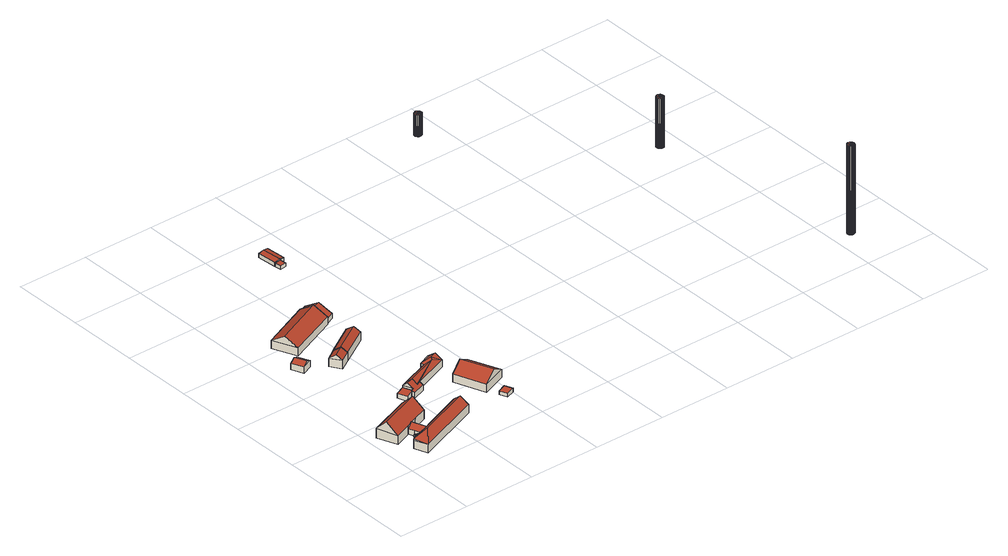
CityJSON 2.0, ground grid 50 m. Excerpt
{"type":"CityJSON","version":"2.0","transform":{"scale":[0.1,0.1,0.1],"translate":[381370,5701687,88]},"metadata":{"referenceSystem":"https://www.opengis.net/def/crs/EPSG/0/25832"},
"CityObjects":{
"building1":{"type":"Building","attributes":{"Gemeindeschluessel":"05954036","Geometrietyp2DReferenz":"3000","function":"31001_1010","roofType":"5000","measuredHeight":13.38},"address":[{"country":"Germany","locality":"Witten","thoroughfareNumber":"9","thoroughfareName":"Kleinherbeder Straße"}],"geometry":[{"type":"Solid","lod":"2","boundaries":[[[[0,1,2,3]],[[4,5,1,0]],[[6,7,5,4]],[[8,9,7,6]],[[10,11,9,8]],[[3,2,11,10]],[[12,0,3,13]],[[4,12,13,10,8,6]],[[10,13,3]],[[0,12,4]],[[1,5,7,9,11,2]]]],"semantics":{"surfaces":[{"type":"WallSurface"},{"type":"RoofSurface"},{"type":"GroundSurface"}],"values":[[0,0,0,0,0,0,1,1,0,0,2]]}}]},
"building2":{"type":"Building","attributes":{"Gemeindeschluessel":"05954036","Geometrietyp2DReferenz":"3000","function":"31001_2720"},"children":["building2-1","building2-2","building2-3"]},
"building2-1":{"type":"BuildingPart","attributes":{"roofType":"2100","measuredHeight":5.03},"parents":["building2"],"geometry":[{"type":"Solid","lod":"2","boundaries":[[[[14,15,16,17]],[[18,19,15,14]],[[20,21,19,18]],[[22,23,21,20]],[[18,14,17,24,25,22,20]],[[26,16,15,19,21,23]],[[25,24,27]],[[23,22,25,27,26]],[[26,27,24,17,16]]]],"semantics":{"surfaces":[{"type":"WallSurface"},{"type":"RoofSurface"},{"type":"GroundSurface"},{"type":"ClosureSurface"}],"values":[[0,0,0,0,1,2,0,3,3]]}}]},
"building2-2":{"type":"BuildingPart","attributes":{"roofType":"5000","measuredHeight":10.23},"parents":["building2"],"geometry":[{"type":"Solid","lod":"2","boundaries":[[[[28,29,30,31]],[[32,16,29,28]],[[17,16,32]],[[33,34,35]],[[36,37,33,35]],[[38,39,37,36]],[[31,30,39,38]],[[31,40,41]],[[38,42,40,31]],[[41,40,42,43,44,45,46]],[[44,43,36,35]],[[43,42,38,36]],[[41,46,32,28]],[[41,28,31]],[[29,16,26,47,33,37,39,30]],[[24,17,32,48,27]],[[49,35,34]],[[16,17,24,27,26]],[[47,50,49,34,33]],[[26,27,48,50,47]],[[35,49,45,44]],[[48,32,46,45]],[[49,50,45]],[[50,48,45]]]],"semantics":{"surfaces":[{"type":"WallSurface"},{"type":"RoofSurface"},{"type":"GroundSurface"},{"type":"ClosureSurface"}],"values":[[0,0,0,0,0,0,0,1,1,1,0,0,0,0,2,0,0,3,3,3,0,0,3,3]]}}]},
"building2-3":{"type":"BuildingPart","attributes":{"roofType":"3100","measuredHeight":6.72},"parents":["building2"],"geometry":[{"type":"Solid","lod":"2","boundaries":[[[[51,52,53,54]],[[55,56,52,51]],[[57,58,56,55]],[[59,60,58,57]],[[34,33,60,59]],[[54,53,23,22,61]],[[49,34,59,57,55,51,45]],[[54,61,25,27,48,45,51]],[[52,56,58,60,33,47,26,23,53]],[[33,34,49,50,47]],[[49,45,50]],[[50,48,27,26,47]],[[50,45,48]],[[25,61,22]],[[26,27,25,22,23]]]],"semantics":{"surfaces":[{"type":"WallSurface"},{"type":"RoofSurface"},{"type":"GroundSurface"},{"type":"ClosureSurface"}],"values":[[0,0,0,0,0,0,1,1,2,3,3,3,3,0,3]]}}]},
"building3":{"type":"Building","attributes":{"Gemeindeschluessel":"05954036","Geometrietyp2DReferenz":"3000","function":"31001_1100","roofType":"3100","measuredHeight":6.27},"geometry":[{"type":"Solid","lod":"2","boundaries":[[[[62,63,64,65]],[[66,67,63,62]],[[68,69,67,66]],[[65,64,69,68]],[[62,70,66]],[[68,71,65]],[[65,71,70,62]],[[66,70,71,68]],[[63,67,69,64]]]],"semantics":{"surfaces":[{"type":"WallSurface"},{"type":"RoofSurface"},{"type":"GroundSurface"}],"values":[[0,0,0,0,0,0,1,1,2]]}}]},
"building4":{"type":"Building","attributes":{"Gemeindeschluessel":"05954036","Geometrietyp2DReferenz":"3000","function":"31001_2460","roofType":"2100","measuredHeight":3.76},"geometry":[{"type":"Solid","lod":"2","boundaries":[[[[72,73,74,75]],[[76,77,73,72]],[[78,79,77,76]],[[80,81,79,78]],[[75,74,81,80]],[[78,76,72,75,80]],[[73,77,79,81,74]]]],"semantics":{"surfaces":[{"type":"WallSurface"},{"type":"RoofSurface"},{"type":"GroundSurface"}],"values":[[0,0,0,0,0,1,2]]}}]},
"building5":{"type":"Building","attributes":{"Gemeindeschluessel":"05954036","Geometrietyp2DReferenz":"3000","function":"31001_2720","roofType":"5000","measuredHeight":7.83},"geometry":[{"type":"Solid","lod":"2","boundaries":[[[[82,83,84,85]],[[86,87,83,82]],[[88,89,87,86]],[[90,91,89,88]],[[92,93,91,90]],[[94,95,93,92]],[[96,97,95,94]],[[85,84,97,96]],[[88,86,98,99,96,94,92,90]],[[98,82,85,99]],[[82,98,86]],[[96,99,85]],[[83,87,89,91,93,95,97,84]]]],"semantics":{"surfaces":[{"type":"WallSurface"},{"type":"RoofSurface"},{"type":"GroundSurface"}],"values":[[0,0,0,0,0,0,0,0,1,1,0,0,2]]}}]},
"building6":{"type":"Building","attributes":{"Gemeindeschluessel":"05954036","Geometrietyp2DReferenz":"3000","function":"31001_2460","roofType":"3100","measuredHeight":9.09},"geometry":[{"type":"Solid","lod":"2","boundaries":[[[[100,101,102,103]],[[104,105,101,100]],[[106,107,105,104]],[[103,102,107,106]],[[100,108,104]],[[106,109,103]],[[103,109,108,100]],[[104,108,109,106]],[[101,105,107,102]]]],"semantics":{"surfaces":[{"type":"WallSurface"},{"type":"RoofSurface"},{"type":"GroundSurface"}],"values":[[0,0,0,0,0,0,1,1,2]]}}]},
"building7":{"type":"Building","attributes":{"Gemeindeschluessel":"05954036","Geometrietyp2DReferenz":"3000","function":"31001_2720","roofType":"5000","measuredHeight":8.57},"geometry":[{"type":"Solid","lod":"2","boundaries":[[[[110,111,112,113]],[[114,115,111,110]],[[116,117,115,114]],[[118,89,117,116]],[[119,87,89,118]],[[120,83,87,119]],[[113,112,83,120]],[[121,122,116]],[[116,122,123]],[[118,116,123]],[[119,118,123]],[[119,123,98]],[[114,110,122,121]],[[122,110,113,123]],[[120,98,123,113]],[[121,116,114]],[[98,120,119]],[[111,115,117,89,87,83,112]]]],"semantics":{"surfaces":[{"type":"WallSurface"},{"type":"RoofSurface"},{"type":"GroundSurface"}],"values":[[0,0,0,0,0,0,0,1,1,1,1,1,1,1,1,0,0,2]]}}]},
"building8":{"type":"Building","attributes":{"Gemeindeschluessel":"05954036","Geometrietyp2DReferenz":"3000","function":"31001_2100","roofType":"3100","measuredHeight":10.98},"geometry":[{"type":"Solid","lod":"2","boundaries":[[[[124,125,126,127]],[[128,129,125,124]],[[130,131,129,128]],[[127,126,131,130]],[[124,132,128]],[[130,133,127]],[[127,133,132,124]],[[128,132,133,130]],[[125,129,131,126]]]],"semantics":{"surfaces":[{"type":"WallSurface"},{"type":"RoofSurface"},{"type":"GroundSurface"}],"values":[[0,0,0,0,0,0,1,1,2]]}}]},
"building9":{"type":"Building","attributes":{"Gemeindeschluessel":"05954036","Geometrietyp2DReferenz":"3000","function":"31001_2100","roofType":"3100","measuredHeight":9.01},"geometry":[{"type":"Solid","lod":"2","boundaries":[[[[134,135,101,136]],[[137,138,135,134]],[[139,105,138,137]],[[136,101,105,139]],[[134,140,137]],[[139,141,136]],[[136,141,140,134]],[[137,140,141,139]],[[135,138,105,101]]]],"semantics":{"surfaces":[{"type":"WallSurface"},{"type":"RoofSurface"},{"type":"GroundSurface"}],"values":[[0,0,0,0,0,0,1,1,2]]}}]},
"building10":{"type":"Building","attributes":{"Gemeindeschluessel":"05954036","Geometrietyp2DReferenz":"3000","function":"31001_2720","roofType":"1000","measuredHeight":2.48},"geometry":[{"type":"Solid","lod":"2","boundaries":[[[[142,143,144,145]],[[146,147,143,142]],[[148,149,147,146]],[[145,144,149,148]],[[146,142,145,148]],[[143,147,149,144]]]],"semantics":{"surfaces":[{"type":"WallSurface"},{"type":"RoofSurface"},{"type":"GroundSurface"}],"values":[[0,0,0,0,1,2]]}}]},
"building11":{"type":"Building","attributes":{"Gemeindeschluessel":"05954036","Geometrietyp2DReferenz":"3000","function":"31001_2720","roofType":"3100","measuredHeight":11.12},"geometry":[{"type":"Solid","lod":"2","boundaries":[[[[150,151,152,153]],[[154,155,151,150]],[[156,157,155,154]],[[153,152,157,156]],[[150,158,154]],[[156,159,153]],[[153,159,158,150]],[[154,158,159,156]],[[151,155,157,152]]]],"semantics":{"surfaces":[{"type":"WallSurface"},{"type":"RoofSurface"},{"type":"GroundSurface"}],"values":[[0,0,0,0,0,0,1,1,2]]}}]},
"building12":{"type":"Building","attributes":{"Gemeindeschluessel":"05954036","Geometrietyp2DReferenz":"3000","function":"31001_2460","roofType":"3100","measuredHeight":8.6},"geometry":[{"type":"Solid","lod":"2","boundaries":[[[[160,161,162,163]],[[164,165,161,160]],[[166,167,165,164]],[[163,162,167,166]],[[160,168,164]],[[166,169,163]],[[163,169,168,160]],[[164,168,169,166]],[[161,165,167,162]]]],"semantics":{"surfaces":[{"type":"WallSurface"},{"type":"RoofSurface"},{"type":"GroundSurface"}],"values":[[0,0,0,0,0,0,1,1,2]]}}]},
"building13":{"type":"Building","attributes":{"Gemeindeschluessel":"05954036","Geometrietyp2DReferenz":"3000","function":"31001_2100"},"children":["building13-1","building13-2"]},
"building13-1":{"type":"BuildingPart","attributes":{"roofType":"3100","measuredHeight":3.41},"parents":["building13"],"geometry":[{"type":"Solid","lod":"2","boundaries":[[[[170,171,172,173,174]],[[175,176,177,178,179]],[[180,181,176,175]],[[174,173,181,180]],[[182,183,184,185,186]],[[179,184,183,175]],[[185,184,179,170]],[[186,185,170,174]],[[182,186,174,180]],[[183,182,180,175]],[[172,177,176,181,173]],[[171,170,179,178]],[[177,172,171,178]]]],"semantics":{"surfaces":[{"type":"WallSurface"},{"type":"RoofSurface"},{"type":"GroundSurface"},{"type":"ClosureSurface"}],"values":[[0,0,0,0,1,1,0,0,0,0,2,0,3]]}}]},
"building13-2":{"type":"BuildingPart","attributes":{"roofType":"2100","measuredHeight":2.49},"parents":["building13"],"geometry":[{"type":"Solid","lod":"2","boundaries":[[[[187,188,172,171]],[[189,190,188,187]],[[178,177,190,189]],[[187,171,178,189]],[[172,188,190,177]],[[177,178,171,172]]]],"semantics":{"surfaces":[{"type":"WallSurface"},{"type":"RoofSurface"},{"type":"GroundSurface"},{"type":"ClosureSurface"}],"values":[[0,0,0,1,2,3]]}}]},
"building14":{"type":"Building","attributes":{"Geometrietyp2DReferenz":"1000","Gemeindeschluessel":"05954036","function":"51002_1251","roofType":"9999","measuredHeight":15},"geometry":[{"type":"Solid","lod":"2","boundaries":[[[[191,192,193]],[[192,194,193]],[[195,196,191]],[[196,192,191]],[[197,198,195]],[[198,196,195]],[[199,200,197]],[[200,198,197]],[[201,202,199]],[[202,200,199]],[[203,204,201]],[[204,202,201]],[[205,206,203]],[[206,204,203]],[[207,208,205]],[[208,206,205]],[[209,210,207]],[[210,208,207]],[[211,212,209]],[[212,210,209]],[[213,214,211]],[[214,212,211]],[[215,216,213]],[[216,214,213]],[[217,218,215]],[[218,216,215]],[[219,220,217]],[[220,218,217]],[[221,222,219]],[[222,220,219]],[[223,224,221]],[[224,222,221]],[[225,226,223]],[[226,224,223]],[[227,228,225]],[[228,226,225]],[[229,230,227]],[[230,228,227]],[[193,194,229]],[[194,230,229]],[[194,192,230]],[[192,196,230]],[[196,198,230]],[[198,200,230]],[[200,202,230]],[[202,204,230]],[[204,206,230]],[[206,208,230]],[[208,210,230]],[[210,212,230]],[[212,214,230]],[[214,216,230]],[[216,218,230]],[[218,220,230]],[[220,222,230]],[[222,224,230]],[[224,226,230]],[[226,228,230]],[[191,193,195]],[[193,229,195]],[[229,227,195]],[[227,225,195]],[[225,223,195]],[[223,221,195]],[[221,219,195]],[[219,217,195]],[[217,215,195]],[[215,213,195]],[[213,211,195]],[[211,209,195]],[[209,207,195]],[[207,205,195]],[[205,203,195]],[[203,201,195]],[[201,199,195]],[[199,197,195]]]],"semantics":{"surfaces":[{"type":"WallSurface"},{"type":"GroundSurface"},{"type":"RoofSurface"}],"values":[[0,0,0,0,0,0,0,0,0,0,0,0,0,0,0,0,0,0,0,0,0,0,0,0,0,0,0,0,0,0,0,0,0,0,0,0,0,0,0,0,1,1,1,1,1,1,1,1,1,1,1,1,1,1,1,1,1,1,2,2,2,2,2,2,2,2,2,2,2,2,2,2,2,2,2,2]]}}]},
"building15":{"type":"Building","attributes":{"Geometrietyp2DReferenz":"1000","Gemeindeschluessel":"05954036","function":"51002_1251","roofType":"9999","measuredHeight":62.18},"geometry":[{"type":"Solid","lod":"2","boundaries":[[[[231,232,233]],[[232,234,233]],[[235,236,231]],[[236,232,231]],[[237,238,235]],[[238,236,235]],[[239,240,237]],[[240,238,237]],[[241,242,239]],[[242,240,239]],[[243,244,241]],[[244,242,241]],[[245,246,243]],[[246,244,243]],[[247,248,245]],[[248,246,245]],[[249,250,247]],[[250,248,247]],[[251,252,249]],[[252,250,249]],[[253,254,251]],[[254,252,251]],[[255,256,253]],[[256,254,253]],[[257,258,255]],[[258,256,255]],[[259,260,257]],[[260,258,257]],[[261,262,259]],[[262,260,259]],[[263,264,261]],[[264,262,261]],[[265,266,263]],[[266,264,263]],[[267,268,265]],[[268,266,265]],[[269,270,267]],[[270,268,267]],[[233,234,269]],[[234,270,269]],[[234,232,270]],[[232,236,270]],[[236,238,270]],[[238,240,270]],[[240,242,270]],[[242,244,270]],[[244,246,270]],[[246,248,270]],[[248,250,270]],[[250,252,270]],[[252,254,270]],[[254,256,270]],[[256,258,270]],[[258,260,270]],[[260,262,270]],[[262,264,270]],[[264,266,270]],[[266,268,270]],[[231,233,235]],[[233,269,235]],[[269,267,235]],[[267,265,235]],[[265,263,235]],[[263,261,235]],[[261,259,235]],[[259,257,235]],[[257,255,235]],[[255,253,235]],[[253,251,235]],[[251,249,235]],[[249,247,235]],[[247,245,235]],[[245,243,235]],[[243,241,235]],[[241,239,235]],[[239,237,235]]]],"semantics":{"surfaces":[{"type":"WallSurface"},{"type":"GroundSurface"},{"type":"RoofSurface"}],"values":[[0,0,0,0,0,0,0,0,0,0,0,0,0,0,0,0,0,0,0,0,0,0,0,0,0,0,0,0,0,0,0,0,0,0,0,0,0,0,0,0,1,1,1,1,1,1,1,1,1,1,1,1,1,1,1,1,1,1,2,2,2,2,2,2,2,2,2,2,2,2,2,2,2,2,2,2]]}}]},
"building16":{"type":"Building","attributes":{"Geometrietyp2DReferenz":"1000","Gemeindeschluessel":"05954036","function":"51002_1251","roofType":"9999","measuredHeight":34.97},"geometry":[{"type":"Solid","lod":"2","boundaries":[[[[271,272,273]],[[272,274,273]],[[275,276,271]],[[276,272,271]],[[277,278,275]],[[278,276,275]],[[279,280,277]],[[280,278,277]],[[281,282,279]],[[282,280,279]],[[283,284,281]],[[284,282,281]],[[285,286,283]],[[286,284,283]],[[287,288,285]],[[288,286,285]],[[289,290,287]],[[290,288,287]],[[291,292,289]],[[292,290,289]],[[293,294,291]],[[294,292,291]],[[295,296,293]],[[296,294,293]],[[297,298,295]],[[298,296,295]],[[299,300,297]],[[300,298,297]],[[301,302,299]],[[302,300,299]],[[303,304,301]],[[304,302,301]],[[305,306,303]],[[306,304,303]],[[307,308,305]],[[308,306,305]],[[309,310,307]],[[310,308,307]],[[273,274,309]],[[274,310,309]],[[274,272,310]],[[272,276,310]],[[276,278,310]],[[278,280,310]],[[280,282,310]],[[282,284,310]],[[284,286,310]],[[286,288,310]],[[288,290,310]],[[290,292,310]],[[292,294,310]],[[294,296,310]],[[296,298,310]],[[298,300,310]],[[300,302,310]],[[302,304,310]],[[304,306,310]],[[306,308,310]],[[305,303,275]],[[303,301,275]],[[301,299,275]],[[299,297,275]],[[297,295,275]],[[295,293,275]],[[293,291,275]],[[291,289,275]],[[289,287,275]],[[287,285,275]],[[285,283,275]],[[283,281,275]],[[281,279,275]],[[279,277,275]],[[271,273,275]],[[273,309,275]],[[309,307,275]],[[307,305,275]]]],"semantics":{"surfaces":[{"type":"WallSurface"},{"type":"GroundSurface"},{"type":"RoofSurface"}],"values":[[0,0,0,0,0,0,0,0,0,0,0,0,0,0,0,0,0,0,0,0,0,0,0,0,0,0,0,0,0,0,0,0,0,0,0,0,0,0,0,0,1,1,1,1,1,1,1,1,1,1,1,1,1,1,1,1,1,1,2,2,2,2,2,2,2,2,2,2,2,2,2,2,2,2,2,2]]}}]}
},
"vertices":[
[295,441,142],[295,441,75],[0,326,75],[0,326,142],[349,305,137],[349,305,75],[250,266,137],[250,266,75],[169,234,137],[169,234,75],[54,189,137],[54,189,75],[321,375,209],[26,259,209],
[154,159,103],[154,159,79],[168,122,79],[168,122,129],[184,170,103],[184,170,79],[175,193,87],[175,193,79],[184,196,87],[184,196,79],[207,137,129],[199,157,115],[207,137,79],[207,137,115],
[93,93,137],[93,93,79],[128,2,79],[128,2,137],[168,122,137],[278,165,79],[278,165,113],[278,165,137],[552,273,137],[552,273,79],[588,182,137],[588,182,79],[199,89,181],[93,93,146],[567,234,181],[552,273,146],[278,165,146],[239,150,146],[168,122,146],[239,150,79],[229,146,137],[251,155,137],[239,150,137],
[201,247,146],[201,247,79],[169,234,79],[169,234,115],[250,266,105],[250,266,79],[260,241,105],[260,241,79],[250,238,113],[250,238,79],[184,196,115],
[258,1242,53],[258,1242,7],[224,1324,7],[224,1324,53],[187,1213,51],[187,1213,7],[153,1295,51],[153,1295,7],[225,1228,70],[191,1311,70],
[376,584,104],[376,584,70],[400,518,70],[400,518,104],[439,609,107],[439,609,70],[464,541,107],[464,541,70],[448,535,106],[448,535,70],
[486,627,120],[486,627,69],[439,609,69],[439,609,120],[512,561,122],[512,561,69],[540,572,123],[540,572,69],[548,552,108],[548,552,69],[455,517,108],[455,517,69],[448,535,121],[448,535,69],[464,541,121],[464,541,69],[499,594,148],[451,577,148],
[421,1224,65],[421,1224,8],[345,1177,8],[345,1177,65],[468,1149,69],[468,1149,8],[391,1101,69],[391,1101,8],[446,1184,99],[369,1137,99],
[674,723,121],[674,723,69],[681,703,69],[681,703,121],[760,757,121],[760,757,69],[794,672,121],[794,672,69],[540,572,121],[512,561,121],[486,627,121],[777,714,155],[733,697,155],[727,683,147],
[560,1696,62],[560,1696,6],[213,1548,6],[213,1548,62],[631,1530,62],[631,1530,6],[284,1383,62],[284,1383,6],[596,1613,116],[248,1465,116],
[625,1349,69],[625,1349,8],[421,1224,69],[671,1274,68],[671,1274,8],[468,1149,68],[648,1310,98],[445,1185,98],
[893,218,125],[893,218,100],[834,195,100],[834,195,125],[914,164,125],[914,164,100],[855,141,125],[855,141,100],
[974,339,143],[974,339,88],[890,553,88],[890,553,143],[802,272,145],[802,272,88],[719,485,145],[719,485,88],[886,305,200],[802,518,200],
[620,1721,46],[620,1721,13],[560,1696,13],[560,1696,46],[690,1556,46],[690,1556,13],[631,1530,46],[631,1530,13],[655,1639,99],[595,1614,99],
[832,2207,40],[832,2207,39],[832,2207,14],[863,2209,14],[863,2209,40],[777,2339,40],[777,2339,14],[789,2203,14],[789,2203,36],[789,2203,40],[852,2345,40],[852,2345,14],[852,2345,42],[818,2343,48],[830,2206,48],[832,2207,48],[863,2209,42],
[836,2161,39],[836,2161,14],[793,2157,36],[793,2157,14],
[2333,2724,200],[2333,2724,50],[2329,2731,200],[2329,2731,50],[2336,2717,200],[2336,2717,50],[2336,2709,200],[2336,2709,50],[2333,2702,200],[2333,2702,50],[2329,2695,200],[2329,2695,50],[2322,2691,200],[2322,2691,50],[2315,2688,200],[2315,2688,50],[2307,2688,200],[2307,2688,50],[2300,2691,200],[2300,2691,50],[2293,2695,200],[2293,2695,50],[2289,2702,200],[2289,2702,50],[2286,2709,200],[2286,2709,50],[2286,2717,200],[2286,2717,50],[2289,2724,200],[2289,2724,50],[2293,2731,200],[2293,2731,50],[2300,2735,200],[2300,2735,50],[2307,2738,200],[2307,2738,50],[2315,2738,200],[2315,2738,50],[2322,2735,200],[2322,2735,50],
[3543,198,741],[3543,198,119],[3539,204,741],[3539,204,119],[3546,190,741],[3546,190,119],[3546,182,741],[3546,182,119],[3543,175,741],[3543,175,119],[3539,168,741],[3539,168,119],[3533,164,741],[3533,164,119],[3525,161,741],[3525,161,119],[3517,161,741],[3517,161,119],[3510,164,741],[3510,164,119],[3504,168,741],[3504,168,119],[3499,175,741],[3499,175,119],[3497,182,741],[3497,182,119],[3497,190,741],[3497,190,119],[3499,198,741],[3499,198,119],[3504,204,741],[3504,204,119],[3510,208,741],[3510,208,119],[3517,211,741],[3517,211,119],[3525,211,741],[3525,211,119],[3533,208,741],[3533,208,119],
[3269,1621,479],[3269,1621,129],[3264,1627,479],[3264,1627,129],[3271,1613,479],[3271,1613,129],[3271,1605,479],[3271,1605,129],[3269,1598,479],[3269,1598,129],[3264,1591,479],[3264,1591,129],[3258,1587,479],[3258,1587,129],[3250,1584,479],[3250,1584,129],[3242,1584,479],[3242,1584,129],[3235,1587,479],[3235,1587,129],[3229,1591,479],[3229,1591,129],[3224,1598,479],[3224,1598,129],[3222,1605,479],[3222,1605,129],[3222,1613,479],[3222,1613,129],[3224,1621,479],[3224,1621,129],[3229,1627,479],[3229,1627,129],[3235,1631,479],[3235,1631,129],[3242,1634,479],[3242,1634,129],[3250,1634,479],[3250,1634,129],[3258,1631,479],[3258,1631,129]
]}
